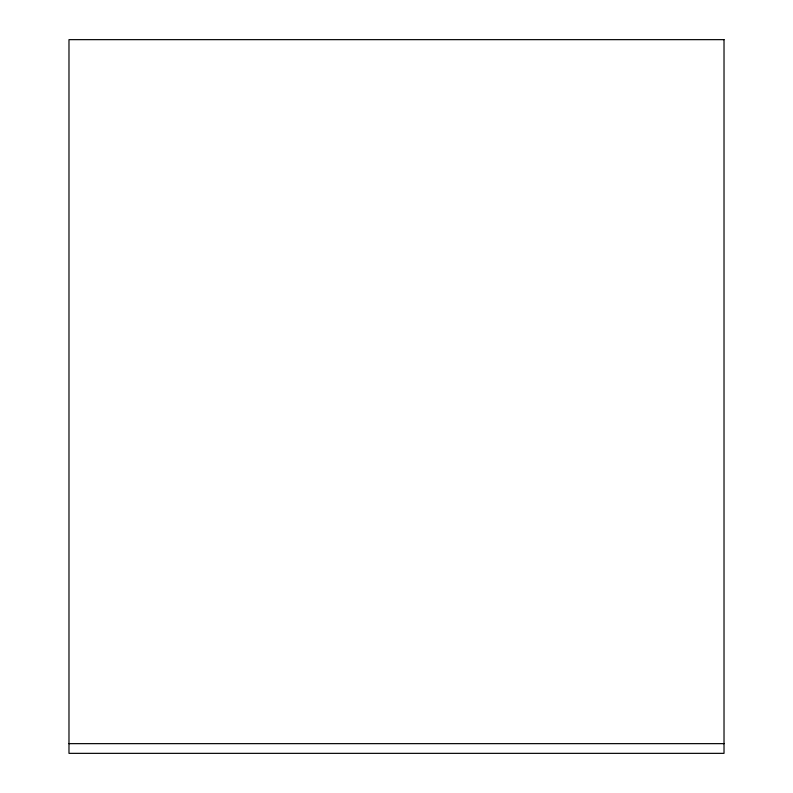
<?xml version="1.0" encoding="UTF-8"?>
<svg xmlns="http://www.w3.org/2000/svg" width="793" height="793" viewBox="0 0 793 793"><rect width="100%" height="100%" fill="white"/><g stroke="black" fill="none" stroke-linecap="round" stroke-linejoin="round"><path stroke-width="1.19" d="M68.981 743.646L724.019 743.646M724.019 39.65L68.981 39.65L68.981 753.35L724.019 753.35L724.019 39.65"/></g></svg>
